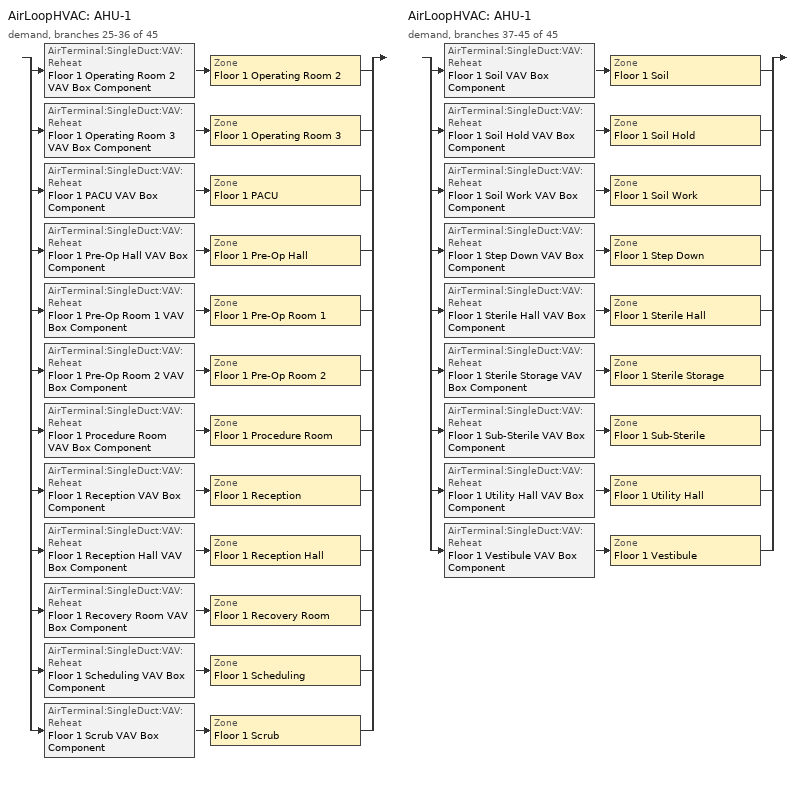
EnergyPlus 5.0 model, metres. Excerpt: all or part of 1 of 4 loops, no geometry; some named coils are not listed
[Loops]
AirLoopHVAC 'AHU-1'
 demand, branches 25-36 of 45: split
  | AirTerminal:SingleDuct:VAV:Reheat 'Floor 1 Operating Room 2 VAV Box Component' > Zone 'Floor 1 Operating Room 2'
  | AirTerminal:SingleDuct:VAV:Reheat 'Floor 1 Operating Room 3 VAV Box Component' > Zone 'Floor 1 Operating Room 3'
  | AirTerminal:SingleDuct:VAV:Reheat 'Floor 1 PACU VAV Box Component' > Zone 'Floor 1 PACU'
  | AirTerminal:SingleDuct:VAV:Reheat 'Floor 1 Pre-Op Hall VAV Box Component' > Zone 'Floor 1 Pre-Op Hall'
  | AirTerminal:SingleDuct:VAV:Reheat 'Floor 1 Pre-Op Room 1 VAV Box Component' > Zone 'Floor 1 Pre-Op Room 1'
  | AirTerminal:SingleDuct:VAV:Reheat 'Floor 1 Pre-Op Room 2 VAV Box Component' > Zone 'Floor 1 Pre-Op Room 2'
  | AirTerminal:SingleDuct:VAV:Reheat 'Floor 1 Procedure Room VAV Box Component' > Zone 'Floor 1 Procedure Room'
  | AirTerminal:SingleDuct:VAV:Reheat 'Floor 1 Reception VAV Box Component' > Zone 'Floor 1 Reception'
  | AirTerminal:SingleDuct:VAV:Reheat 'Floor 1 Reception Hall VAV Box Component' > Zone 'Floor 1 Reception Hall'
  | AirTerminal:SingleDuct:VAV:Reheat 'Floor 1 Recovery Room VAV Box Component' > Zone 'Floor 1 Recovery Room'
  | AirTerminal:SingleDuct:VAV:Reheat 'Floor 1 Scheduling VAV Box Component' > Zone 'Floor 1 Scheduling'
  | AirTerminal:SingleDuct:VAV:Reheat 'Floor 1 Scrub VAV Box Component' > Zone 'Floor 1 Scrub'
AirLoopHVAC 'AHU-1'
 demand, branches 37-45 of 45: split
  | AirTerminal:SingleDuct:VAV:Reheat 'Floor 1 Soil VAV Box Component' > Zone 'Floor 1 Soil'
  | AirTerminal:SingleDuct:VAV:Reheat 'Floor 1 Soil Hold VAV Box Component' > Zone 'Floor 1 Soil Hold'
  | AirTerminal:SingleDuct:VAV:Reheat 'Floor 1 Soil Work VAV Box Component' > Zone 'Floor 1 Soil Work'
  | AirTerminal:SingleDuct:VAV:Reheat 'Floor 1 Step Down VAV Box Component' > Zone 'Floor 1 Step Down'
  | AirTerminal:SingleDuct:VAV:Reheat 'Floor 1 Sterile Hall VAV Box Component' > Zone 'Floor 1 Sterile Hall'
  | AirTerminal:SingleDuct:VAV:Reheat 'Floor 1 Sterile Storage VAV Box Component' > Zone 'Floor 1 Sterile Storage'
  | AirTerminal:SingleDuct:VAV:Reheat 'Floor 1 Sub-Sterile VAV Box Component' > Zone 'Floor 1 Sub-Sterile'
  | AirTerminal:SingleDuct:VAV:Reheat 'Floor 1 Utility Hall VAV Box Component' > Zone 'Floor 1 Utility Hall'
  | AirTerminal:SingleDuct:VAV:Reheat 'Floor 1 Vestibule VAV Box Component' > Zone 'Floor 1 Vestibule'
[Fan:ZoneExhaust] Availability Schedule=AHU-1_Fan_Sch; Fan Efficiency=0.338; Pressure Rise {Pa}=125
Name | Maximum Flow Rate {m3/s} [*******]
Floor 1 Soil Exhaust Fan | 0.0991
Floor 1 Soil Hold Exhaust Fan | 0.044
Floor 1 Soil Work Exhaust Fan | 0.1416
[AirTerminal:SingleDuct:VAV:Reheat] Availability Schedule=ALWAYS_ON; Maximum Air Flow Rate {m3/s}=AUTOSIZE; Zone Minimum Air Flow Input Method=Constant; Constant Minimum Air Flow Fraction=1; Maximum Hot Water or Steam Flow Rate {m3/s}=AUTOSIZE; Minimum Hot Water or Steam Flow Rate {m3/s}=0; Convergence Tolerance=0.001; Damper Heating Action=NORMAL
Name | Reheat Coil
Floor 1 Operating Room 2 VAV Box Component | Floor 1 Operating Room 2 VAV Box Reheat Coil
Floor 1 Operating Room 3 VAV Box Component | Floor 1 Operating Room 3 VAV Box Reheat Coil
Floor 1 PACU VAV Box Component | Floor 1 PACU VAV Box Reheat Coil
Floor 1 Pre-Op Hall VAV Box Component | Floor 1 Pre-Op Hall VAV Box Reheat Coil
Floor 1 Pre-Op Room 1 VAV Box Component | Floor 1 Pre-Op Room 1 VAV Box Reheat Coil
Floor 1 Pre-Op Room 2 VAV Box Component | Floor 1 Pre-Op Room 2 VAV Box Reheat Coil
Floor 1 Procedure Room VAV Box Component | Floor 1 Procedure Room VAV Box Reheat Coil
Floor 1 Reception Hall VAV Box Component | Floor 1 Reception Hall VAV Box Reheat Coil
Floor 1 Reception VAV Box Component | Floor 1 Reception VAV Box Reheat Coil
Floor 1 Recovery Room VAV Box Component | Floor 1 Recovery Room VAV Box Reheat Coil
Floor 1 Scheduling VAV Box Component | Floor 1 Scheduling VAV Box Reheat Coil
Floor 1 Scrub VAV Box Component | Floor 1 Scrub VAV Box Reheat Coil
Floor 1 Soil Hold VAV Box Component | Floor 1 Soil Hold VAV Box Reheat Coil
Floor 1 Soil VAV Box Component | Floor 1 Soil VAV Box Reheat Coil
Floor 1 Soil Work VAV Box Component | Floor 1 Soil Work VAV Box Reheat Coil
Floor 1 Step Down VAV Box Component | Floor 1 Step Down VAV Box Reheat Coil
Floor 1 Sterile Hall VAV Box Component | Floor 1 Sterile Hall VAV Box Reheat Coil
Floor 1 Sterile Storage VAV Box Component | Floor 1 Sterile Storage VAV Box Reheat Coil
Floor 1 Sub-Sterile VAV Box Component | Floor 1 Sub-Sterile VAV Box Reheat Coil
Floor 1 Utility Hall VAV Box Component | Floor 1 Utility Hall VAV Box Reheat Coil
Floor 1 Vestibule VAV Box Component | Floor 1 Vestibule VAV Box Reheat Coil
[Zone equipment]
Floor 1 Operating Room 2: Floor 1 Operating Room 2 VAV Box Component
Floor 1 Operating Room 3: Floor 1 Operating Room 3 VAV Box Component
Floor 1 PACU: Floor 1 PACU VAV Box Component
Floor 1 Pre-Op Hall: Floor 1 Pre-Op Hall VAV Box Component
Floor 1 Pre-Op Room 1: Floor 1 Pre-Op Room 1 VAV Box Component
Floor 1 Pre-Op Room 2: Floor 1 Pre-Op Room 2 VAV Box Component
Floor 1 Procedure Room: Floor 1 Procedure Room VAV Box Component
Floor 1 Reception: Floor 1 Reception VAV Box Component
Floor 1 Reception Hall: Floor 1 Reception Hall VAV Box Component
Floor 1 Recovery Room: Floor 1 Recovery Room VAV Box Component
Floor 1 Scheduling: Floor 1 Scheduling VAV Box Component
Floor 1 Scrub: Floor 1 Scrub VAV Box Component
Floor 1 Soil: Floor 1 Soil VAV Box Component, Floor 1 Soil Exhaust Fan
Floor 1 Soil Hold: Floor 1 Soil Hold VAV Box Component, Floor 1 Soil Hold Exhaust Fan
Floor 1 Soil Work: Floor 1 Soil Work VAV Box Component, Floor 1 Soil Work Exhaust Fan
Floor 1 Step Down: Floor 1 Step Down VAV Box Component
Floor 1 Sterile Hall: Floor 1 Sterile Hall VAV Box Component
Floor 1 Sterile Storage: Floor 1 Sterile Storage VAV Box Component
Floor 1 Sub-Sterile: Floor 1 Sub-Sterile VAV Box Component
Floor 1 Utility Hall: Floor 1 Utility Hall VAV Box Component
Floor 1 Vestibule: Floor 1 Vestibule VAV Box Component
[Sizing:Zone] Zone Cooling Design Supply Air Temperature {C}=11.1; Zone Heating Design Supply Air Temperature {C}=40; Zone Cooling Design Supply Air Humidity Ratio {kg-H20/kg-air}=0.007; Zone Heating Design Supply Air Humidity Ratio {kg-H20/kg-air}=0.008; Cooling Design Air Flow Method {Flow/Zone | DesignDay | DesignDayWithLimit}=DesignDayWithLimit; Heating Design Air Flow Method {Flow/Zone | DesignDay}=DesignDay
Name | Outdoor Air Method | Outside Air Flow per Zone {m3/s} | Cooling Minimum Air Flow | Outside Air Flow per Zone Floor Area {(m3/s)/m2} | Outside Air Flow per Person {(m3/s)/person}
Floor 1 Operating Room 2 | Flow/Zone | 0.113267 | 0.566337
Floor 1 Operating Room 3 | Flow/Zone | 0.112323 | 0.561617
Floor 1 PACU | Flow/Zone | 0.01699 | 0.05097
Floor 1 Pre-Op Hall; Floor 1 Reception Hall; Floor 1 Scrub; Floor 1 Sterile Hall; Floor 1 Sub-Sterile; Floor 1 Utility Hall; Floor 1 Vestibule | Flow/Area |  |  | 0.000254
Floor 1 Pre-Op Room 1 | Flow/Zone | 0.029733 | 0.089198
Floor 1 Pre-Op Room 2 | Flow/Zone | 0.053173 | 0.159518
Floor 1 Procedure Room | Flow/Zone | 0.067253 | 0.336263
Floor 1 Reception | Flow/Person |  |  |  | 0.007079
Floor 1 Recovery Room | Flow/Zone | 0.084951 | 0.254852
Floor 1 Scheduling | Flow/Person |  |  |  | 0.01
Floor 1 Soil | Flow/Area |  | 0.099109 | 0.0028222
Floor 1 Soil Hold | Flow/Area |  | 0.044048 | 0.0028222
Floor 1 Soil Work | Flow/Area |  | 0.141584 | 0.0028222
Floor 1 Step Down | Flow/Zone | 0.047195 | 0.141584
Floor 1 Sterile Storage | Flow/Area |  |  | 0.000762
[ZoneControl:Thermostat] Control Type Schedule=Dual Zone Control Type Sched
Name | Zone | Control 1
Floor 1 Operating Room 2 Thermostat | Floor 1 Operating Room 2 | Operating Room DualSPSched
Floor 1 Operating Room 3 Thermostat | Floor 1 Operating Room 3 | Operating Room DualSPSched
Floor 1 PACU Thermostat | Floor 1 PACU | Typical DualSPSched
Floor 1 Pre-Op Hall Thermostat | Floor 1 Pre-Op Hall | Typical DualSPSched
Floor 1 Pre-Op Room 1 Thermostat | Floor 1 Pre-Op Room 1 | Typical DualSPSched
Floor 1 Pre-Op Room 2 Thermostat | Floor 1 Pre-Op Room 2 | Typical DualSPSched
Floor 1 Procedure Room Thermostat | Floor 1 Procedure Room | Typical DualSPSched
Floor 1 Reception Hall Thermostat | Floor 1 Reception Hall | Typical DualSPSched
Floor 1 Reception Thermostat | Floor 1 Reception | Typical DualSPSched
Floor 1 Recovery Room Thermostat | Floor 1 Recovery Room | Typical DualSPSched
Floor 1 Scheduling Thermostat | Floor 1 Scheduling | Typical DualSPSched
Floor 1 Scrub Thermostat | Floor 1 Scrub | Typical DualSPSched
Floor 1 Soil Hold Thermostat | Floor 1 Soil Hold | Typical DualSPSched
Floor 1 Soil Thermostat | Floor 1 Soil | Typical DualSPSched
Floor 1 Soil Work Thermostat | Floor 1 Soil Work | Typical DualSPSched
Floor 1 Step Down Thermostat | Floor 1 Step Down | Typical DualSPSched
Floor 1 Sterile Hall Thermostat | Floor 1 Sterile Hall | Typical DualSPSched
Floor 1 Sterile Storage Thermostat | Floor 1 Sterile Storage | Typical DualSPSched
Floor 1 Sub-Sterile Thermostat | Floor 1 Sub-Sterile | Typical DualSPSched
Floor 1 Utility Hall Thermostat | Floor 1 Utility Hall | Typical DualSPSched
Floor 1 Vestibule Thermostat | Floor 1 Vestibule | Typical DualSPSched
[ThermostatSetpoint:DualSetpoint]
Name | Heating Setpoint Temperature Schedule | Cooling Setpoint Temperature Schedule
Typical DualSPSched | HTGSETP_SCH | CLGSETP_SCH
Operating Room DualSPSched | OR_HTGSETP_SCH | OR_CLGSETP_SCH
[Schedule:Compact]
ALWAYS_ON: Through: 12/31, For: AllDays, Until: 24:00, 1
OR_CLGSETP_SCH: Temperature, Through: 12/31, For: AllDays, Until: 06:00, 22.2, Until: 17:00, 18.3, Until: 24:00, 22.2
OR_HTGSETP_SCH: Temperature, Through: 12/31, For: ALLDays, Until: 24:00, 18.3
CLGSETP_SCH: Temperature, Through: 12/31, For: Weekdays SummerDesignDay, Until: 05:00, 25, Until: 18:00, 22.2, Until: 24:00, 25, For: Saturdays WinterDesignDay, Until: 07:00, 25, Until: 15:00, 22.2, Until: 24:00, 25, For: AllOtherDays, Until: 24:00, 25
HTGSETP_SCH: Temperature, Through: 12/31, For: Weekdays SummerDesignDay, Until: 05:00, 18.3, Until: 18:00, 21.1, Until: 24:00, 18.3, For: Saturdays WinterDesignDay, Until: 07:00, 18.3, Until: 15:00, 21.1, Until: 24:00, 18.3, For: AllOtherDays, Until: 24:00, 18.3
Dual Zone Control Type Sched: Control Type, Through: 12/31, For: AllDays, Until: 24:00, 4
AHU-1_Fan_Sch: Fraction, Through: 12/31, For: Weekdays Saturday, Until: 04:00, 0, Until: 21:00, 1, Until: 24:00, 0, For: SummerDesignDay WinterDesignDay, Until: 24:00, 1, For: AllOtherDays, Until: 24:00, 0
